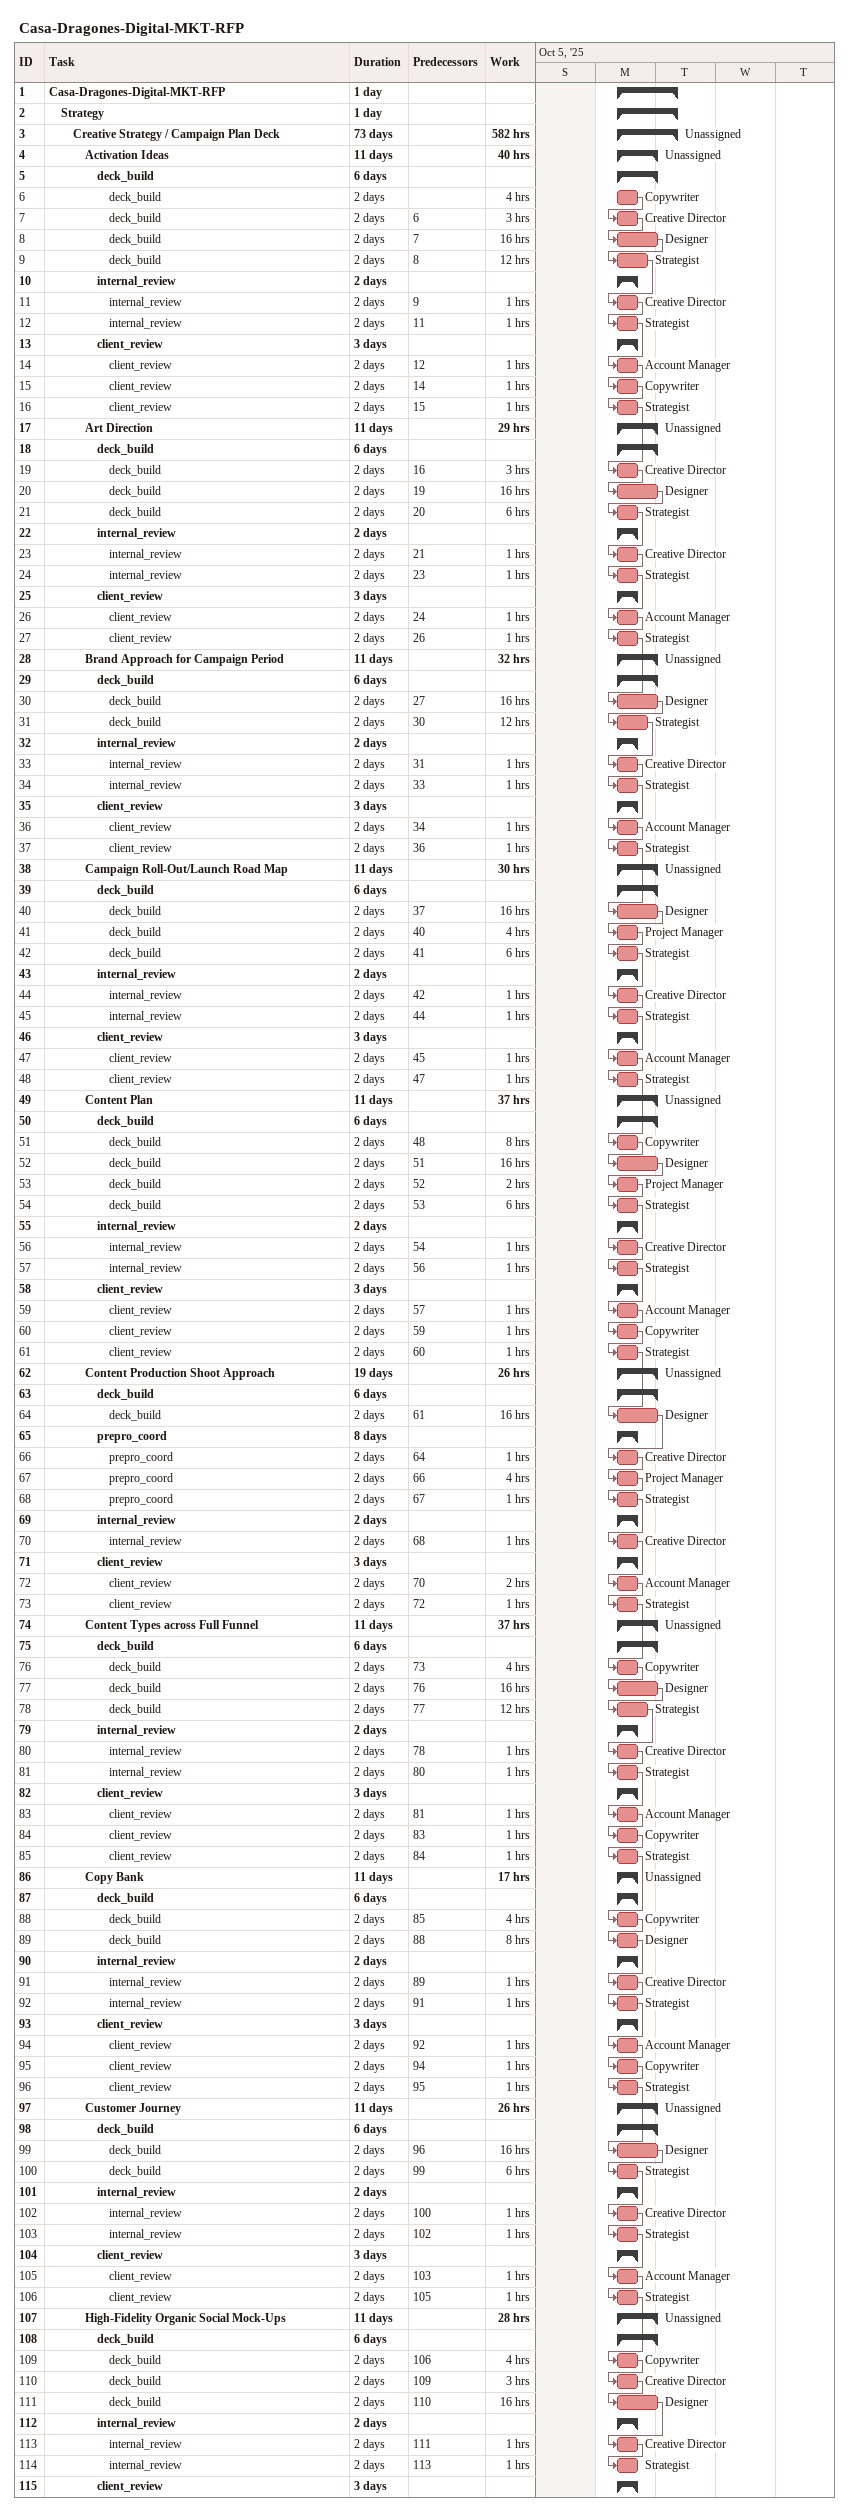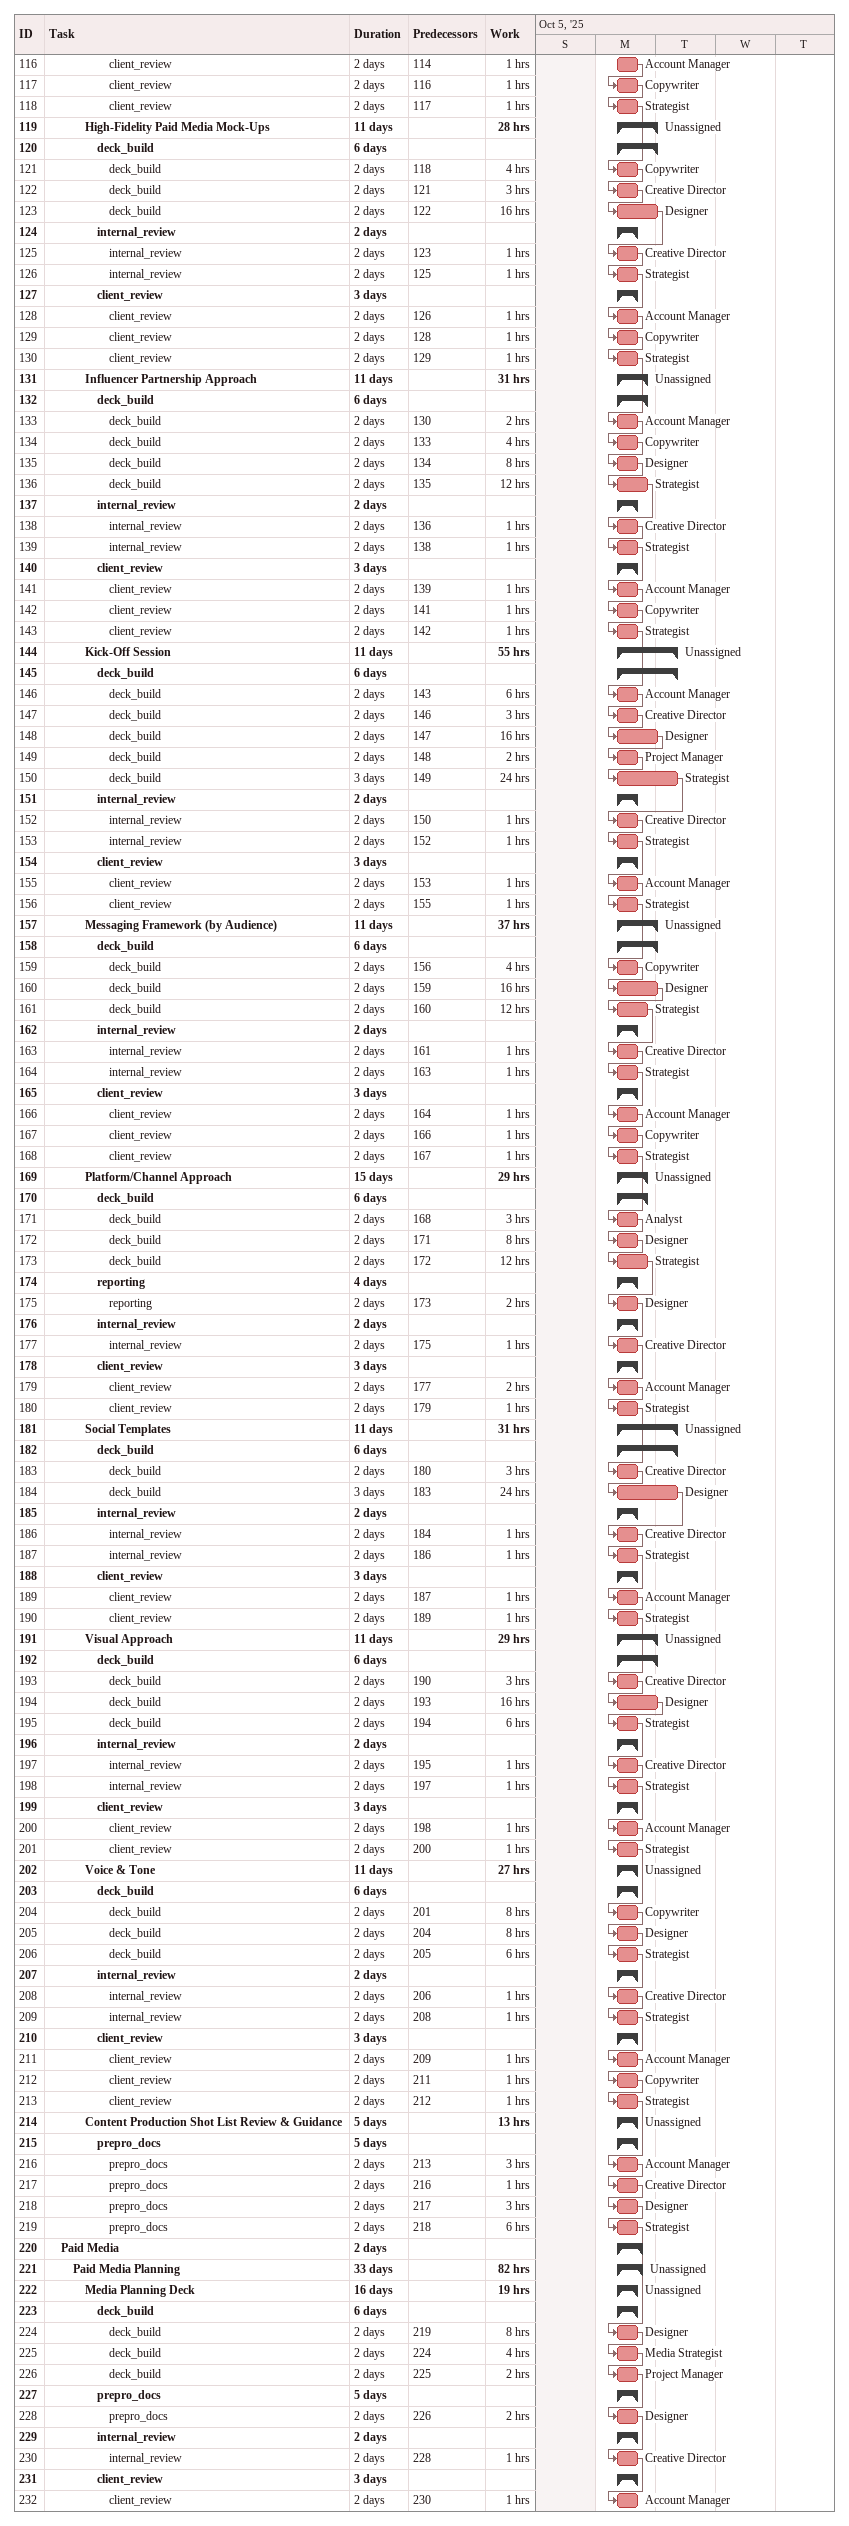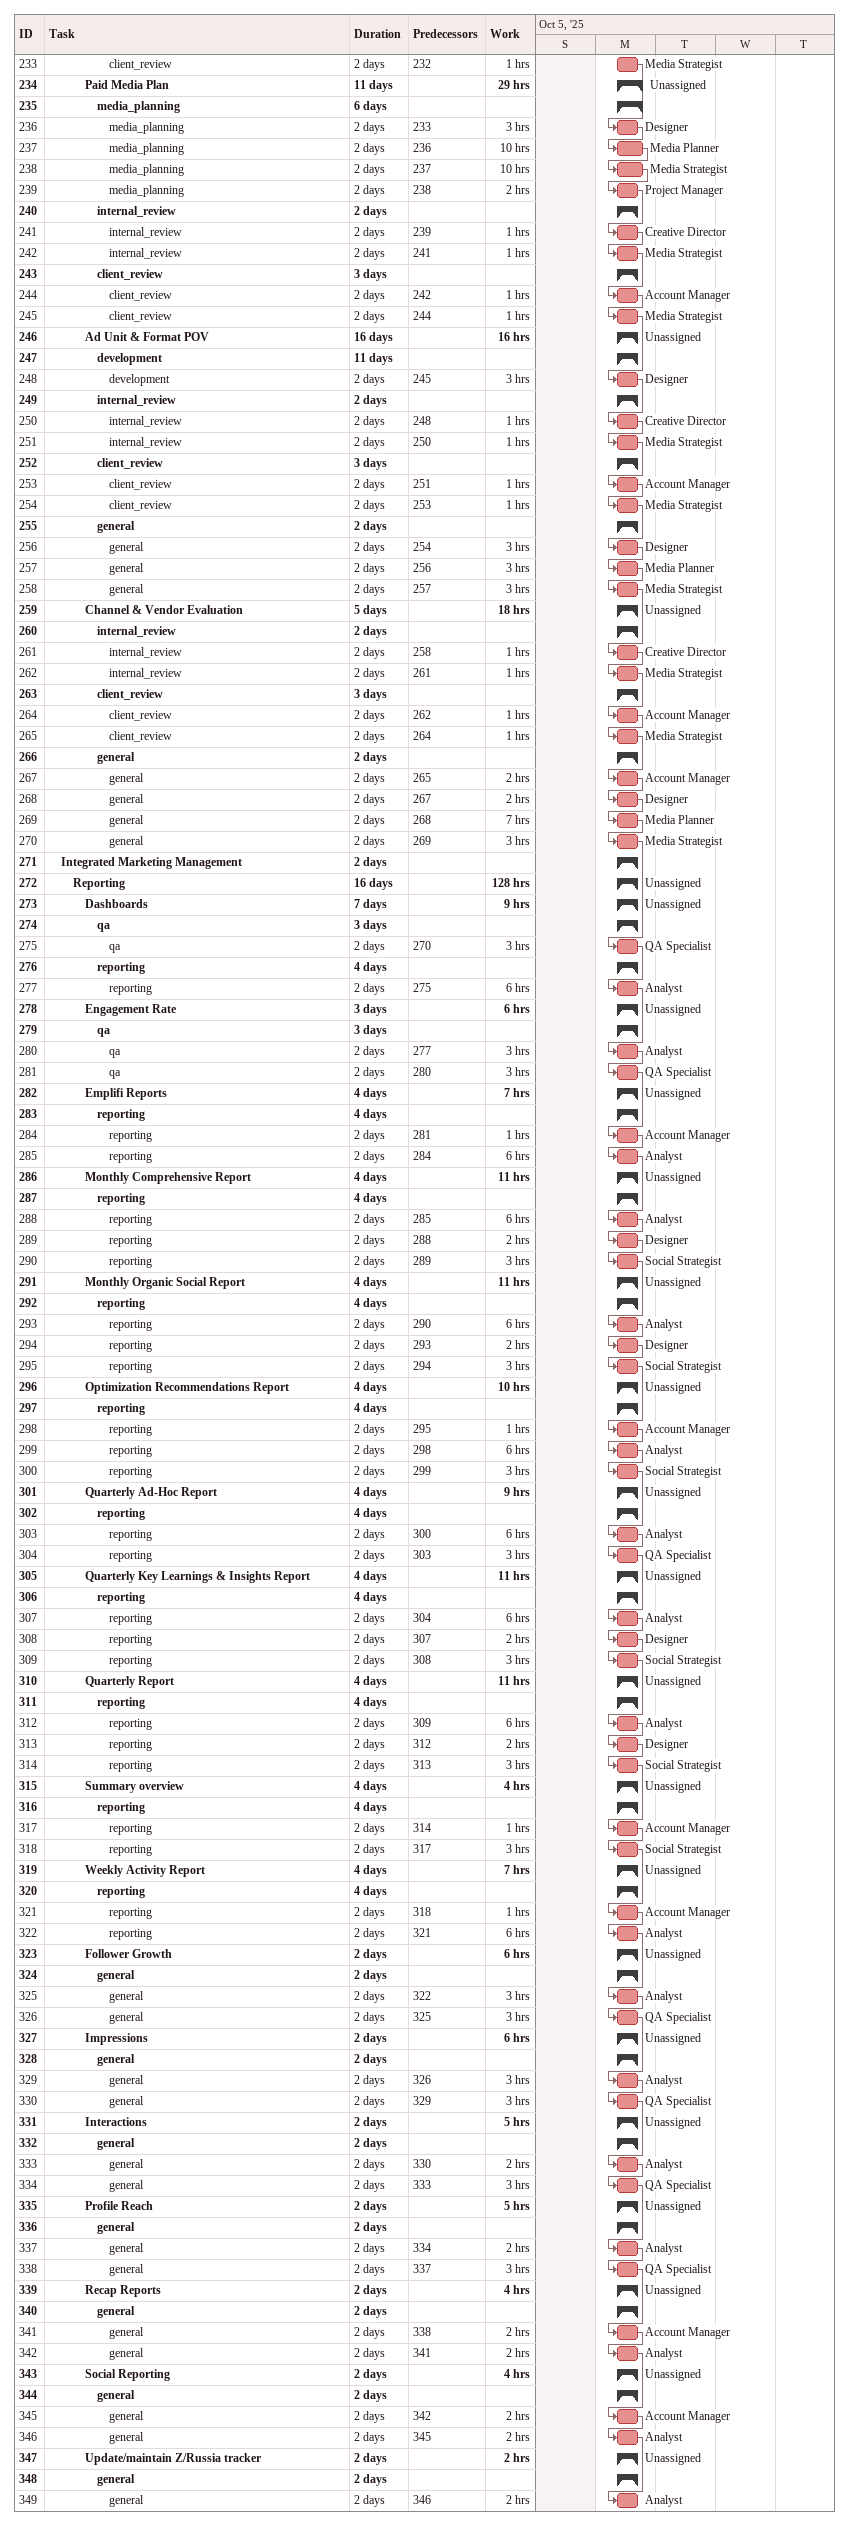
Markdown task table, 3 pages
Casa-Dragones-Digital-MKT-RFP

| ID | Level | Task | Duration | Start | Finish | Predecessors | Resources | Work (h) |
|---|---|---|---|---|---|---|---|---|
| 1 | 1 | **Casa-Dragones-Digital-MKT-RFP** | 1d | 2025-10-06 | 2025-10-07 |  |  |  |
| 2 | 2 | **Strategy** | 1d | 2025-10-06 | 2025-10-07 |  |  |  |
| 3 | 3 | **Creative Strategy / Campaign Plan Deck** | 73d | 2025-10-06 | 2025-10-07 |  | Unassigned | 582 |
| 4 | 4 | **Activation Ideas** | 11d | 2025-10-06 | 2025-10-07 |  | Unassigned | 40 |
| 5 | 5 | **deck_build** | 6d | 2025-10-06 | 2025-10-07 |  |  |  |
| 6 | 6 | deck_build | 2d | 2025-10-06 | 2025-10-06 |  | Copywriter | 4 |
| 7 | 6 | deck_build | 2d | 2025-10-06 | 2025-10-06 | 6 | Creative Director | 3 |
| 8 | 6 | deck_build | 2d | 2025-10-06 | 2025-10-07 | 7 | Designer | 16 |
| 9 | 6 | deck_build | 2d | 2025-10-06 | 2025-10-06 | 8 | Strategist | 12 |
| 10 | 5 | **internal_review** | 2d | 2025-10-06 | 2025-10-06 |  |  |  |
| 11 | 6 | internal_review | 2d | 2025-10-06 | 2025-10-06 | 9 | Creative Director | 1 |
| 12 | 6 | internal_review | 2d | 2025-10-06 | 2025-10-06 | 11 | Strategist | 1 |
| 13 | 5 | **client_review** | 3d | 2025-10-06 | 2025-10-06 |  |  |  |
| 14 | 6 | client_review | 2d | 2025-10-06 | 2025-10-06 | 12 | Account Manager | 1 |
| 15 | 6 | client_review | 2d | 2025-10-06 | 2025-10-06 | 14 | Copywriter | 1 |
| 16 | 6 | client_review | 2d | 2025-10-06 | 2025-10-06 | 15 | Strategist | 1 |
| 17 | 4 | **Art Direction** | 11d | 2025-10-06 | 2025-10-07 |  | Unassigned | 29 |
| 18 | 5 | **deck_build** | 6d | 2025-10-06 | 2025-10-07 |  |  |  |
| 19 | 6 | deck_build | 2d | 2025-10-06 | 2025-10-06 | 16 | Creative Director | 3 |
| 20 | 6 | deck_build | 2d | 2025-10-06 | 2025-10-07 | 19 | Designer | 16 |
| 21 | 6 | deck_build | 2d | 2025-10-06 | 2025-10-06 | 20 | Strategist | 6 |
| 22 | 5 | **internal_review** | 2d | 2025-10-06 | 2025-10-06 |  |  |  |
| 23 | 6 | internal_review | 2d | 2025-10-06 | 2025-10-06 | 21 | Creative Director | 1 |
| 24 | 6 | internal_review | 2d | 2025-10-06 | 2025-10-06 | 23 | Strategist | 1 |
| 25 | 5 | **client_review** | 3d | 2025-10-06 | 2025-10-06 |  |  |  |
| 26 | 6 | client_review | 2d | 2025-10-06 | 2025-10-06 | 24 | Account Manager | 1 |
| 27 | 6 | client_review | 2d | 2025-10-06 | 2025-10-06 | 26 | Strategist | 1 |
| 28 | 4 | **Brand Approach for Campaign Period** | 11d | 2025-10-06 | 2025-10-07 |  | Unassigned | 32 |
| 29 | 5 | **deck_build** | 6d | 2025-10-06 | 2025-10-07 |  |  |  |
| 30 | 6 | deck_build | 2d | 2025-10-06 | 2025-10-07 | 27 | Designer | 16 |
| 31 | 6 | deck_build | 2d | 2025-10-06 | 2025-10-06 | 30 | Strategist | 12 |
| 32 | 5 | **internal_review** | 2d | 2025-10-06 | 2025-10-06 |  |  |  |
| 33 | 6 | internal_review | 2d | 2025-10-06 | 2025-10-06 | 31 | Creative Director | 1 |
| 34 | 6 | internal_review | 2d | 2025-10-06 | 2025-10-06 | 33 | Strategist | 1 |
| 35 | 5 | **client_review** | 3d | 2025-10-06 | 2025-10-06 |  |  |  |
| 36 | 6 | client_review | 2d | 2025-10-06 | 2025-10-06 | 34 | Account Manager | 1 |
| 37 | 6 | client_review | 2d | 2025-10-06 | 2025-10-06 | 36 | Strategist | 1 |
| 38 | 4 | **Campaign Roll-Out/Launch Road Map** | 11d | 2025-10-06 | 2025-10-07 |  | Unassigned | 30 |
| 39 | 5 | **deck_build** | 6d | 2025-10-06 | 2025-10-07 |  |  |  |
| 40 | 6 | deck_build | 2d | 2025-10-06 | 2025-10-07 | 37 | Designer | 16 |
| 41 | 6 | deck_build | 2d | 2025-10-06 | 2025-10-06 | 40 | Project Manager | 4 |
| 42 | 6 | deck_build | 2d | 2025-10-06 | 2025-10-06 | 41 | Strategist | 6 |
| 43 | 5 | **internal_review** | 2d | 2025-10-06 | 2025-10-06 |  |  |  |
| 44 | 6 | internal_review | 2d | 2025-10-06 | 2025-10-06 | 42 | Creative Director | 1 |
| 45 | 6 | internal_review | 2d | 2025-10-06 | 2025-10-06 | 44 | Strategist | 1 |
| 46 | 5 | **client_review** | 3d | 2025-10-06 | 2025-10-06 |  |  |  |
| 47 | 6 | client_review | 2d | 2025-10-06 | 2025-10-06 | 45 | Account Manager | 1 |
| 48 | 6 | client_review | 2d | 2025-10-06 | 2025-10-06 | 47 | Strategist | 1 |
| 49 | 4 | **Content Plan** | 11d | 2025-10-06 | 2025-10-07 |  | Unassigned | 37 |
| 50 | 5 | **deck_build** | 6d | 2025-10-06 | 2025-10-07 |  |  |  |
| 51 | 6 | deck_build | 2d | 2025-10-06 | 2025-10-06 | 48 | Copywriter | 8 |
| 52 | 6 | deck_build | 2d | 2025-10-06 | 2025-10-07 | 51 | Designer | 16 |
| 53 | 6 | deck_build | 2d | 2025-10-06 | 2025-10-06 | 52 | Project Manager | 2 |
| 54 | 6 | deck_build | 2d | 2025-10-06 | 2025-10-06 | 53 | Strategist | 6 |
| 55 | 5 | **internal_review** | 2d | 2025-10-06 | 2025-10-06 |  |  |  |
| 56 | 6 | internal_review | 2d | 2025-10-06 | 2025-10-06 | 54 | Creative Director | 1 |
| 57 | 6 | internal_review | 2d | 2025-10-06 | 2025-10-06 | 56 | Strategist | 1 |
| 58 | 5 | **client_review** | 3d | 2025-10-06 | 2025-10-06 |  |  |  |
| 59 | 6 | client_review | 2d | 2025-10-06 | 2025-10-06 | 57 | Account Manager | 1 |
| 60 | 6 | client_review | 2d | 2025-10-06 | 2025-10-06 | 59 | Copywriter | 1 |
| 61 | 6 | client_review | 2d | 2025-10-06 | 2025-10-06 | 60 | Strategist | 1 |
| 62 | 4 | **Content Production Shoot Approach** | 19d | 2025-10-06 | 2025-10-07 |  | Unassigned | 26 |
| 63 | 5 | **deck_build** | 6d | 2025-10-06 | 2025-10-07 |  |  |  |
| 64 | 6 | deck_build | 2d | 2025-10-06 | 2025-10-07 | 61 | Designer | 16 |
| 65 | 5 | **prepro_coord** | 8d | 2025-10-06 | 2025-10-06 |  |  |  |
| 66 | 6 | prepro_coord | 2d | 2025-10-06 | 2025-10-06 | 64 | Creative Director | 1 |
| 67 | 6 | prepro_coord | 2d | 2025-10-06 | 2025-10-06 | 66 | Project Manager | 4 |
| 68 | 6 | prepro_coord | 2d | 2025-10-06 | 2025-10-06 | 67 | Strategist | 1 |
| 69 | 5 | **internal_review** | 2d | 2025-10-06 | 2025-10-06 |  |  |  |
| 70 | 6 | internal_review | 2d | 2025-10-06 | 2025-10-06 | 68 | Creative Director | 1 |
| 71 | 5 | **client_review** | 3d | 2025-10-06 | 2025-10-06 |  |  |  |
| 72 | 6 | client_review | 2d | 2025-10-06 | 2025-10-06 | 70 | Account Manager | 2 |
| 73 | 6 | client_review | 2d | 2025-10-06 | 2025-10-06 | 72 | Strategist | 1 |
| 74 | 4 | **Content Types across Full Funnel** | 11d | 2025-10-06 | 2025-10-07 |  | Unassigned | 37 |
| 75 | 5 | **deck_build** | 6d | 2025-10-06 | 2025-10-07 |  |  |  |
| 76 | 6 | deck_build | 2d | 2025-10-06 | 2025-10-06 | 73 | Copywriter | 4 |
| 77 | 6 | deck_build | 2d | 2025-10-06 | 2025-10-07 | 76 | Designer | 16 |
| 78 | 6 | deck_build | 2d | 2025-10-06 | 2025-10-06 | 77 | Strategist | 12 |
| 79 | 5 | **internal_review** | 2d | 2025-10-06 | 2025-10-06 |  |  |  |
| 80 | 6 | internal_review | 2d | 2025-10-06 | 2025-10-06 | 78 | Creative Director | 1 |
| 81 | 6 | internal_review | 2d | 2025-10-06 | 2025-10-06 | 80 | Strategist | 1 |
| 82 | 5 | **client_review** | 3d | 2025-10-06 | 2025-10-06 |  |  |  |
| 83 | 6 | client_review | 2d | 2025-10-06 | 2025-10-06 | 81 | Account Manager | 1 |
| 84 | 6 | client_review | 2d | 2025-10-06 | 2025-10-06 | 83 | Copywriter | 1 |
| 85 | 6 | client_review | 2d | 2025-10-06 | 2025-10-06 | 84 | Strategist | 1 |
| 86 | 4 | **Copy Bank** | 11d | 2025-10-06 | 2025-10-06 |  | Unassigned | 17 |
| 87 | 5 | **deck_build** | 6d | 2025-10-06 | 2025-10-06 |  |  |  |
| 88 | 6 | deck_build | 2d | 2025-10-06 | 2025-10-06 | 85 | Copywriter | 4 |
| 89 | 6 | deck_build | 2d | 2025-10-06 | 2025-10-06 | 88 | Designer | 8 |
| 90 | 5 | **internal_review** | 2d | 2025-10-06 | 2025-10-06 |  |  |  |
| 91 | 6 | internal_review | 2d | 2025-10-06 | 2025-10-06 | 89 | Creative Director | 1 |
| 92 | 6 | internal_review | 2d | 2025-10-06 | 2025-10-06 | 91 | Strategist | 1 |
| 93 | 5 | **client_review** | 3d | 2025-10-06 | 2025-10-06 |  |  |  |
| 94 | 6 | client_review | 2d | 2025-10-06 | 2025-10-06 | 92 | Account Manager | 1 |
| 95 | 6 | client_review | 2d | 2025-10-06 | 2025-10-06 | 94 | Copywriter | 1 |
| 96 | 6 | client_review | 2d | 2025-10-06 | 2025-10-06 | 95 | Strategist | 1 |
| 97 | 4 | **Customer Journey** | 11d | 2025-10-06 | 2025-10-07 |  | Unassigned | 26 |
| 98 | 5 | **deck_build** | 6d | 2025-10-06 | 2025-10-07 |  |  |  |
| 99 | 6 | deck_build | 2d | 2025-10-06 | 2025-10-07 | 96 | Designer | 16 |
| 100 | 6 | deck_build | 2d | 2025-10-06 | 2025-10-06 | 99 | Strategist | 6 |
| 101 | 5 | **internal_review** | 2d | 2025-10-06 | 2025-10-06 |  |  |  |
| 102 | 6 | internal_review | 2d | 2025-10-06 | 2025-10-06 | 100 | Creative Director | 1 |
| 103 | 6 | internal_review | 2d | 2025-10-06 | 2025-10-06 | 102 | Strategist | 1 |
| 104 | 5 | **client_review** | 3d | 2025-10-06 | 2025-10-06 |  |  |  |
| 105 | 6 | client_review | 2d | 2025-10-06 | 2025-10-06 | 103 | Account Manager | 1 |
| 106 | 6 | client_review | 2d | 2025-10-06 | 2025-10-06 | 105 | Strategist | 1 |
| 107 | 4 | **High-Fidelity Organic Social Mock-Ups** | 11d | 2025-10-06 | 2025-10-07 |  | Unassigned | 28 |
| 108 | 5 | **deck_build** | 6d | 2025-10-06 | 2025-10-07 |  |  |  |
| 109 | 6 | deck_build | 2d | 2025-10-06 | 2025-10-06 | 106 | Copywriter | 4 |
| 110 | 6 | deck_build | 2d | 2025-10-06 | 2025-10-06 | 109 | Creative Director | 3 |
| 111 | 6 | deck_build | 2d | 2025-10-06 | 2025-10-07 | 110 | Designer | 16 |
| 112 | 5 | **internal_review** | 2d | 2025-10-06 | 2025-10-06 |  |  |  |
| 113 | 6 | internal_review | 2d | 2025-10-06 | 2025-10-06 | 111 | Creative Director | 1 |
| 114 | 6 | internal_review | 2d | 2025-10-06 | 2025-10-06 | 113 | Strategist | 1 |
| 115 | 5 | **client_review** | 3d | 2025-10-06 | 2025-10-06 |  |  |  |
| 116 | 6 | client_review | 2d | 2025-10-06 | 2025-10-06 | 114 | Account Manager | 1 |
| 117 | 6 | client_review | 2d | 2025-10-06 | 2025-10-06 | 116 | Copywriter | 1 |
| 118 | 6 | client_review | 2d | 2025-10-06 | 2025-10-06 | 117 | Strategist | 1 |
| 119 | 4 | **High-Fidelity Paid Media Mock-Ups** | 11d | 2025-10-06 | 2025-10-07 |  | Unassigned | 28 |
| 120 | 5 | **deck_build** | 6d | 2025-10-06 | 2025-10-07 |  |  |  |
| 121 | 6 | deck_build | 2d | 2025-10-06 | 2025-10-06 | 118 | Copywriter | 4 |
| 122 | 6 | deck_build | 2d | 2025-10-06 | 2025-10-06 | 121 | Creative Director | 3 |
| 123 | 6 | deck_build | 2d | 2025-10-06 | 2025-10-07 | 122 | Designer | 16 |
| 124 | 5 | **internal_review** | 2d | 2025-10-06 | 2025-10-06 |  |  |  |
| 125 | 6 | internal_review | 2d | 2025-10-06 | 2025-10-06 | 123 | Creative Director | 1 |
| 126 | 6 | internal_review | 2d | 2025-10-06 | 2025-10-06 | 125 | Strategist | 1 |
| 127 | 5 | **client_review** | 3d | 2025-10-06 | 2025-10-06 |  |  |  |
| 128 | 6 | client_review | 2d | 2025-10-06 | 2025-10-06 | 126 | Account Manager | 1 |
| 129 | 6 | client_review | 2d | 2025-10-06 | 2025-10-06 | 128 | Copywriter | 1 |
| 130 | 6 | client_review | 2d | 2025-10-06 | 2025-10-06 | 129 | Strategist | 1 |
| 131 | 4 | **Influencer Partnership Approach** | 11d | 2025-10-06 | 2025-10-06 |  | Unassigned | 31 |
| 132 | 5 | **deck_build** | 6d | 2025-10-06 | 2025-10-06 |  |  |  |
| 133 | 6 | deck_build | 2d | 2025-10-06 | 2025-10-06 | 130 | Account Manager | 2 |
| 134 | 6 | deck_build | 2d | 2025-10-06 | 2025-10-06 | 133 | Copywriter | 4 |
| 135 | 6 | deck_build | 2d | 2025-10-06 | 2025-10-06 | 134 | Designer | 8 |
| 136 | 6 | deck_build | 2d | 2025-10-06 | 2025-10-06 | 135 | Strategist | 12 |
| 137 | 5 | **internal_review** | 2d | 2025-10-06 | 2025-10-06 |  |  |  |
| 138 | 6 | internal_review | 2d | 2025-10-06 | 2025-10-06 | 136 | Creative Director | 1 |
| 139 | 6 | internal_review | 2d | 2025-10-06 | 2025-10-06 | 138 | Strategist | 1 |
| 140 | 5 | **client_review** | 3d | 2025-10-06 | 2025-10-06 |  |  |  |
| 141 | 6 | client_review | 2d | 2025-10-06 | 2025-10-06 | 139 | Account Manager | 1 |
| 142 | 6 | client_review | 2d | 2025-10-06 | 2025-10-06 | 141 | Copywriter | 1 |
| 143 | 6 | client_review | 2d | 2025-10-06 | 2025-10-06 | 142 | Strategist | 1 |
| 144 | 4 | **Kick-Off Session** | 11d | 2025-10-06 | 2025-10-07 |  | Unassigned | 55 |
| 145 | 5 | **deck_build** | 6d | 2025-10-06 | 2025-10-07 |  |  |  |
| 146 | 6 | deck_build | 2d | 2025-10-06 | 2025-10-06 | 143 | Account Manager | 6 |
| 147 | 6 | deck_build | 2d | 2025-10-06 | 2025-10-06 | 146 | Creative Director | 3 |
| 148 | 6 | deck_build | 2d | 2025-10-06 | 2025-10-07 | 147 | Designer | 16 |
| 149 | 6 | deck_build | 2d | 2025-10-06 | 2025-10-06 | 148 | Project Manager | 2 |
| 150 | 6 | deck_build | 3d | 2025-10-06 | 2025-10-07 | 149 | Strategist | 24 |
| 151 | 5 | **internal_review** | 2d | 2025-10-06 | 2025-10-06 |  |  |  |
| 152 | 6 | internal_review | 2d | 2025-10-06 | 2025-10-06 | 150 | Creative Director | 1 |
| 153 | 6 | internal_review | 2d | 2025-10-06 | 2025-10-06 | 152 | Strategist | 1 |
| 154 | 5 | **client_review** | 3d | 2025-10-06 | 2025-10-06 |  |  |  |
| 155 | 6 | client_review | 2d | 2025-10-06 | 2025-10-06 | 153 | Account Manager | 1 |
| 156 | 6 | client_review | 2d | 2025-10-06 | 2025-10-06 | 155 | Strategist | 1 |
| 157 | 4 | **Messaging Framework (by Audience)** | 11d | 2025-10-06 | 2025-10-07 |  | Unassigned | 37 |
| 158 | 5 | **deck_build** | 6d | 2025-10-06 | 2025-10-07 |  |  |  |
| 159 | 6 | deck_build | 2d | 2025-10-06 | 2025-10-06 | 156 | Copywriter | 4 |
| 160 | 6 | deck_build | 2d | 2025-10-06 | 2025-10-07 | 159 | Designer | 16 |
| 161 | 6 | deck_build | 2d | 2025-10-06 | 2025-10-06 | 160 | Strategist | 12 |
| 162 | 5 | **internal_review** | 2d | 2025-10-06 | 2025-10-06 |  |  |  |
| 163 | 6 | internal_review | 2d | 2025-10-06 | 2025-10-06 | 161 | Creative Director | 1 |
| 164 | 6 | internal_review | 2d | 2025-10-06 | 2025-10-06 | 163 | Strategist | 1 |
| 165 | 5 | **client_review** | 3d | 2025-10-06 | 2025-10-06 |  |  |  |
| 166 | 6 | client_review | 2d | 2025-10-06 | 2025-10-06 | 164 | Account Manager | 1 |
| 167 | 6 | client_review | 2d | 2025-10-06 | 2025-10-06 | 166 | Copywriter | 1 |
| 168 | 6 | client_review | 2d | 2025-10-06 | 2025-10-06 | 167 | Strategist | 1 |
| 169 | 4 | **Platform/Channel Approach** | 15d | 2025-10-06 | 2025-10-06 |  | Unassigned | 29 |
| 170 | 5 | **deck_build** | 6d | 2025-10-06 | 2025-10-06 |  |  |  |
| 171 | 6 | deck_build | 2d | 2025-10-06 | 2025-10-06 | 168 | Analyst | 3 |
| 172 | 6 | deck_build | 2d | 2025-10-06 | 2025-10-06 | 171 | Designer | 8 |
| 173 | 6 | deck_build | 2d | 2025-10-06 | 2025-10-06 | 172 | Strategist | 12 |
| 174 | 5 | **reporting** | 4d | 2025-10-06 | 2025-10-06 |  |  |  |
| 175 | 6 | reporting | 2d | 2025-10-06 | 2025-10-06 | 173 | Designer | 2 |
| 176 | 5 | **internal_review** | 2d | 2025-10-06 | 2025-10-06 |  |  |  |
| 177 | 6 | internal_review | 2d | 2025-10-06 | 2025-10-06 | 175 | Creative Director | 1 |
| 178 | 5 | **client_review** | 3d | 2025-10-06 | 2025-10-06 |  |  |  |
| 179 | 6 | client_review | 2d | 2025-10-06 | 2025-10-06 | 177 | Account Manager | 2 |
| 180 | 6 | client_review | 2d | 2025-10-06 | 2025-10-06 | 179 | Strategist | 1 |
| 181 | 4 | **Social Templates** | 11d | 2025-10-06 | 2025-10-07 |  | Unassigned | 31 |
| 182 | 5 | **deck_build** | 6d | 2025-10-06 | 2025-10-07 |  |  |  |
| 183 | 6 | deck_build | 2d | 2025-10-06 | 2025-10-06 | 180 | Creative Director | 3 |
| 184 | 6 | deck_build | 3d | 2025-10-06 | 2025-10-07 | 183 | Designer | 24 |
| 185 | 5 | **internal_review** | 2d | 2025-10-06 | 2025-10-06 |  |  |  |
| 186 | 6 | internal_review | 2d | 2025-10-06 | 2025-10-06 | 184 | Creative Director | 1 |
| 187 | 6 | internal_review | 2d | 2025-10-06 | 2025-10-06 | 186 | Strategist | 1 |
| 188 | 5 | **client_review** | 3d | 2025-10-06 | 2025-10-06 |  |  |  |
| 189 | 6 | client_review | 2d | 2025-10-06 | 2025-10-06 | 187 | Account Manager | 1 |
| 190 | 6 | client_review | 2d | 2025-10-06 | 2025-10-06 | 189 | Strategist | 1 |
| 191 | 4 | **Visual Approach** | 11d | 2025-10-06 | 2025-10-07 |  | Unassigned | 29 |
| 192 | 5 | **deck_build** | 6d | 2025-10-06 | 2025-10-07 |  |  |  |
| 193 | 6 | deck_build | 2d | 2025-10-06 | 2025-10-06 | 190 | Creative Director | 3 |
| 194 | 6 | deck_build | 2d | 2025-10-06 | 2025-10-07 | 193 | Designer | 16 |
| 195 | 6 | deck_build | 2d | 2025-10-06 | 2025-10-06 | 194 | Strategist | 6 |
| 196 | 5 | **internal_review** | 2d | 2025-10-06 | 2025-10-06 |  |  |  |
| 197 | 6 | internal_review | 2d | 2025-10-06 | 2025-10-06 | 195 | Creative Director | 1 |
| 198 | 6 | internal_review | 2d | 2025-10-06 | 2025-10-06 | 197 | Strategist | 1 |
| 199 | 5 | **client_review** | 3d | 2025-10-06 | 2025-10-06 |  |  |  |
| 200 | 6 | client_review | 2d | 2025-10-06 | 2025-10-06 | 198 | Account Manager | 1 |
| 201 | 6 | client_review | 2d | 2025-10-06 | 2025-10-06 | 200 | Strategist | 1 |
| 202 | 4 | **Voice & Tone** | 11d | 2025-10-06 | 2025-10-06 |  | Unassigned | 27 |
| 203 | 5 | **deck_build** | 6d | 2025-10-06 | 2025-10-06 |  |  |  |
| 204 | 6 | deck_build | 2d | 2025-10-06 | 2025-10-06 | 201 | Copywriter | 8 |
| 205 | 6 | deck_build | 2d | 2025-10-06 | 2025-10-06 | 204 | Designer | 8 |
| 206 | 6 | deck_build | 2d | 2025-10-06 | 2025-10-06 | 205 | Strategist | 6 |
| 207 | 5 | **internal_review** | 2d | 2025-10-06 | 2025-10-06 |  |  |  |
| 208 | 6 | internal_review | 2d | 2025-10-06 | 2025-10-06 | 206 | Creative Director | 1 |
| 209 | 6 | internal_review | 2d | 2025-10-06 | 2025-10-06 | 208 | Strategist | 1 |
| 210 | 5 | **client_review** | 3d | 2025-10-06 | 2025-10-06 |  |  |  |
| 211 | 6 | client_review | 2d | 2025-10-06 | 2025-10-06 | 209 | Account Manager | 1 |
| 212 | 6 | client_review | 2d | 2025-10-06 | 2025-10-06 | 211 | Copywriter | 1 |
| 213 | 6 | client_review | 2d | 2025-10-06 | 2025-10-06 | 212 | Strategist | 1 |
| 214 | 4 | **Content Production Shot List Review & Guidance** | 5d | 2025-10-06 | 2025-10-06 |  | Unassigned | 13 |
| 215 | 5 | **prepro_docs** | 5d | 2025-10-06 | 2025-10-06 |  |  |  |
| 216 | 6 | prepro_docs | 2d | 2025-10-06 | 2025-10-06 | 213 | Account Manager | 3 |
| 217 | 6 | prepro_docs | 2d | 2025-10-06 | 2025-10-06 | 216 | Creative Director | 1 |
| 218 | 6 | prepro_docs | 2d | 2025-10-06 | 2025-10-06 | 217 | Designer | 3 |
| 219 | 6 | prepro_docs | 2d | 2025-10-06 | 2025-10-06 | 218 | Strategist | 6 |
| 220 | 2 | **Paid Media** | 2d | 2025-10-06 | 2025-10-06 |  |  |  |
| 221 | 3 | **Paid Media Planning** | 33d | 2025-10-06 | 2025-10-06 |  | Unassigned | 82 |
| 222 | 4 | **Media Planning Deck** | 16d | 2025-10-06 | 2025-10-06 |  | Unassigned | 19 |
| 223 | 5 | **deck_build** | 6d | 2025-10-06 | 2025-10-06 |  |  |  |
| 224 | 6 | deck_build | 2d | 2025-10-06 | 2025-10-06 | 219 | Designer | 8 |
| 225 | 6 | deck_build | 2d | 2025-10-06 | 2025-10-06 | 224 | Media Strategist | 4 |
| 226 | 6 | deck_build | 2d | 2025-10-06 | 2025-10-06 | 225 | Project Manager | 2 |
| 227 | 5 | **prepro_docs** | 5d | 2025-10-06 | 2025-10-06 |  |  |  |
| 228 | 6 | prepro_docs | 2d | 2025-10-06 | 2025-10-06 | 226 | Designer | 2 |
| 229 | 5 | **internal_review** | 2d | 2025-10-06 | 2025-10-06 |  |  |  |
| 230 | 6 | internal_review | 2d | 2025-10-06 | 2025-10-06 | 228 | Creative Director | 1 |
| 231 | 5 | **client_review** | 3d | 2025-10-06 | 2025-10-06 |  |  |  |
| 232 | 6 | client_review | 2d | 2025-10-06 | 2025-10-06 | 230 | Account Manager | 1 |
| 233 | 6 | client_review | 2d | 2025-10-06 | 2025-10-06 | 232 | Media Strategist | 1 |
| 234 | 4 | **Paid Media Plan** | 11d | 2025-10-06 | 2025-10-06 |  | Unassigned | 29 |
| 235 | 5 | **media_planning** | 6d | 2025-10-06 | 2025-10-06 |  |  |  |
| 236 | 6 | media_planning | 2d | 2025-10-06 | 2025-10-06 | 233 | Designer | 3 |
| 237 | 6 | media_planning | 2d | 2025-10-06 | 2025-10-06 | 236 | Media Planner | 10 |
| 238 | 6 | media_planning | 2d | 2025-10-06 | 2025-10-06 | 237 | Media Strategist | 10 |
| 239 | 6 | media_planning | 2d | 2025-10-06 | 2025-10-06 | 238 | Project Manager | 2 |
| 240 | 5 | **internal_review** | 2d | 2025-10-06 | 2025-10-06 |  |  |  |
| 241 | 6 | internal_review | 2d | 2025-10-06 | 2025-10-06 | 239 | Creative Director | 1 |
| 242 | 6 | internal_review | 2d | 2025-10-06 | 2025-10-06 | 241 | Media Strategist | 1 |
| 243 | 5 | **client_review** | 3d | 2025-10-06 | 2025-10-06 |  |  |  |
| 244 | 6 | client_review | 2d | 2025-10-06 | 2025-10-06 | 242 | Account Manager | 1 |
| 245 | 6 | client_review | 2d | 2025-10-06 | 2025-10-06 | 244 | Media Strategist | 1 |
| 246 | 4 | **Ad Unit & Format POV** | 16d | 2025-10-06 | 2025-10-06 |  | Unassigned | 16 |
| 247 | 5 | **development** | 11d | 2025-10-06 | 2025-10-06 |  |  |  |
| 248 | 6 | development | 2d | 2025-10-06 | 2025-10-06 | 245 | Designer | 3 |
| 249 | 5 | **internal_review** | 2d | 2025-10-06 | 2025-10-06 |  |  |  |
| 250 | 6 | internal_review | 2d | 2025-10-06 | 2025-10-06 | 248 | Creative Director | 1 |
| 251 | 6 | internal_review | 2d | 2025-10-06 | 2025-10-06 | 250 | Media Strategist | 1 |
| 252 | 5 | **client_review** | 3d | 2025-10-06 | 2025-10-06 |  |  |  |
| 253 | 6 | client_review | 2d | 2025-10-06 | 2025-10-06 | 251 | Account Manager | 1 |
| 254 | 6 | client_review | 2d | 2025-10-06 | 2025-10-06 | 253 | Media Strategist | 1 |
| 255 | 5 | **general** | 2d | 2025-10-06 | 2025-10-06 |  |  |  |
| 256 | 6 | general | 2d | 2025-10-06 | 2025-10-06 | 254 | Designer | 3 |
| 257 | 6 | general | 2d | 2025-10-06 | 2025-10-06 | 256 | Media Planner | 3 |
| 258 | 6 | general | 2d | 2025-10-06 | 2025-10-06 | 257 | Media Strategist | 3 |
| 259 | 4 | **Channel & Vendor Evaluation** | 5d | 2025-10-06 | 2025-10-06 |  | Unassigned | 18 |
| 260 | 5 | **internal_review** | 2d | 2025-10-06 | 2025-10-06 |  |  |  |
| 261 | 6 | internal_review | 2d | 2025-10-06 | 2025-10-06 | 258 | Creative Director | 1 |
| 262 | 6 | internal_review | 2d | 2025-10-06 | 2025-10-06 | 261 | Media Strategist | 1 |
| 263 | 5 | **client_review** | 3d | 2025-10-06 | 2025-10-06 |  |  |  |
| 264 | 6 | client_review | 2d | 2025-10-06 | 2025-10-06 | 262 | Account Manager | 1 |
| 265 | 6 | client_review | 2d | 2025-10-06 | 2025-10-06 | 264 | Media Strategist | 1 |
| 266 | 5 | **general** | 2d | 2025-10-06 | 2025-10-06 |  |  |  |
| 267 | 6 | general | 2d | 2025-10-06 | 2025-10-06 | 265 | Account Manager | 2 |
| 268 | 6 | general | 2d | 2025-10-06 | 2025-10-06 | 267 | Designer | 2 |
| 269 | 6 | general | 2d | 2025-10-06 | 2025-10-06 | 268 | Media Planner | 7 |
| 270 | 6 | general | 2d | 2025-10-06 | 2025-10-06 | 269 | Media Strategist | 3 |
| 271 | 2 | **Integrated Marketing Management** | 2d | 2025-10-06 | 2025-10-06 |  |  |  |
| 272 | 3 | **Reporting** | 16d | 2025-10-06 | 2025-10-06 |  | Unassigned | 128 |
| 273 | 4 | **Dashboards** | 7d | 2025-10-06 | 2025-10-06 |  | Unassigned | 9 |
| 274 | 5 | **qa** | 3d | 2025-10-06 | 2025-10-06 |  |  |  |
| 275 | 6 | qa | 2d | 2025-10-06 | 2025-10-06 | 270 | QA Specialist | 3 |
| 276 | 5 | **reporting** | 4d | 2025-10-06 | 2025-10-06 |  |  |  |
| 277 | 6 | reporting | 2d | 2025-10-06 | 2025-10-06 | 275 | Analyst | 6 |
| 278 | 4 | **Engagement Rate** | 3d | 2025-10-06 | 2025-10-06 |  | Unassigned | 6 |
| 279 | 5 | **qa** | 3d | 2025-10-06 | 2025-10-06 |  |  |  |
| 280 | 6 | qa | 2d | 2025-10-06 | 2025-10-06 | 277 | Analyst | 3 |
| 281 | 6 | qa | 2d | 2025-10-06 | 2025-10-06 | 280 | QA Specialist | 3 |
| 282 | 4 | **Emplifi Reports** | 4d | 2025-10-06 | 2025-10-06 |  | Unassigned | 7 |
| 283 | 5 | **reporting** | 4d | 2025-10-06 | 2025-10-06 |  |  |  |
| 284 | 6 | reporting | 2d | 2025-10-06 | 2025-10-06 | 281 | Account Manager | 1 |
| 285 | 6 | reporting | 2d | 2025-10-06 | 2025-10-06 | 284 | Analyst | 6 |
| 286 | 4 | **Monthly Comprehensive Report** | 4d | 2025-10-06 | 2025-10-06 |  | Unassigned | 11 |
| 287 | 5 | **reporting** | 4d | 2025-10-06 | 2025-10-06 |  |  |  |
| 288 | 6 | reporting | 2d | 2025-10-06 | 2025-10-06 | 285 | Analyst | 6 |
| 289 | 6 | reporting | 2d | 2025-10-06 | 2025-10-06 | 288 | Designer | 2 |
| 290 | 6 | reporting | 2d | 2025-10-06 | 2025-10-06 | 289 | Social Strategist | 3 |
| 291 | 4 | **Monthly Organic Social Report** | 4d | 2025-10-06 | 2025-10-06 |  | Unassigned | 11 |
| 292 | 5 | **reporting** | 4d | 2025-10-06 | 2025-10-06 |  |  |  |
| 293 | 6 | reporting | 2d | 2025-10-06 | 2025-10-06 | 290 | Analyst | 6 |
| 294 | 6 | reporting | 2d | 2025-10-06 | 2025-10-06 | 293 | Designer | 2 |
| 295 | 6 | reporting | 2d | 2025-10-06 | 2025-10-06 | 294 | Social Strategist | 3 |
| 296 | 4 | **Optimization Recommendations Report** | 4d | 2025-10-06 | 2025-10-06 |  | Unassigned | 10 |
| 297 | 5 | **reporting** | 4d | 2025-10-06 | 2025-10-06 |  |  |  |
| 298 | 6 | reporting | 2d | 2025-10-06 | 2025-10-06 | 295 | Account Manager | 1 |
| 299 | 6 | reporting | 2d | 2025-10-06 | 2025-10-06 | 298 | Analyst | 6 |
| 300 | 6 | reporting | 2d | 2025-10-06 | 2025-10-06 | 299 | Social Strategist | 3 |
| 301 | 4 | **Quarterly Ad-Hoc Report** | 4d | 2025-10-06 | 2025-10-06 |  | Unassigned | 9 |
| 302 | 5 | **reporting** | 4d | 2025-10-06 | 2025-10-06 |  |  |  |
| 303 | 6 | reporting | 2d | 2025-10-06 | 2025-10-06 | 300 | Analyst | 6 |
| 304 | 6 | reporting | 2d | 2025-10-06 | 2025-10-06 | 303 | QA Specialist | 3 |
| 305 | 4 | **Quarterly Key Learnings & Insights Report** | 4d | 2025-10-06 | 2025-10-06 |  | Unassigned | 11 |
| 306 | 5 | **reporting** | 4d | 2025-10-06 | 2025-10-06 |  |  |  |
| 307 | 6 | reporting | 2d | 2025-10-06 | 2025-10-06 | 304 | Analyst | 6 |
| 308 | 6 | reporting | 2d | 2025-10-06 | 2025-10-06 | 307 | Designer | 2 |
| 309 | 6 | reporting | 2d | 2025-10-06 | 2025-10-06 | 308 | Social Strategist | 3 |
| 310 | 4 | **Quarterly Report** | 4d | 2025-10-06 | 2025-10-06 |  | Unassigned | 11 |
| 311 | 5 | **reporting** | 4d | 2025-10-06 | 2025-10-06 |  |  |  |
| 312 | 6 | reporting | 2d | 2025-10-06 | 2025-10-06 | 309 | Analyst | 6 |
| 313 | 6 | reporting | 2d | 2025-10-06 | 2025-10-06 | 312 | Designer | 2 |
| 314 | 6 | reporting | 2d | 2025-10-06 | 2025-10-06 | 313 | Social Strategist | 3 |
| 315 | 4 | **Summary overview** | 4d | 2025-10-06 | 2025-10-06 |  | Unassigned | 4 |
| 316 | 5 | **reporting** | 4d | 2025-10-06 | 2025-10-06 |  |  |  |
| 317 | 6 | reporting | 2d | 2025-10-06 | 2025-10-06 | 314 | Account Manager | 1 |
| 318 | 6 | reporting | 2d | 2025-10-06 | 2025-10-06 | 317 | Social Strategist | 3 |
| 319 | 4 | **Weekly Activity Report** | 4d | 2025-10-06 | 2025-10-06 |  | Unassigned | 7 |
| 320 | 5 | **reporting** | 4d | 2025-10-06 | 2025-10-06 |  |  |  |
| 321 | 6 | reporting | 2d | 2025-10-06 | 2025-10-06 | 318 | Account Manager | 1 |
| 322 | 6 | reporting | 2d | 2025-10-06 | 2025-10-06 | 321 | Analyst | 6 |
| 323 | 4 | **Follower Growth** | 2d | 2025-10-06 | 2025-10-06 |  | Unassigned | 6 |
| 324 | 5 | **general** | 2d | 2025-10-06 | 2025-10-06 |  |  |  |
| 325 | 6 | general | 2d | 2025-10-06 | 2025-10-06 | 322 | Analyst | 3 |
| 326 | 6 | general | 2d | 2025-10-06 | 2025-10-06 | 325 | QA Specialist | 3 |
| 327 | 4 | **Impressions** | 2d | 2025-10-06 | 2025-10-06 |  | Unassigned | 6 |
| 328 | 5 | **general** | 2d | 2025-10-06 | 2025-10-06 |  |  |  |
| 329 | 6 | general | 2d | 2025-10-06 | 2025-10-06 | 326 | Analyst | 3 |
| 330 | 6 | general | 2d | 2025-10-06 | 2025-10-06 | 329 | QA Specialist | 3 |
| 331 | 4 | **Interactions** | 2d | 2025-10-06 | 2025-10-06 |  | Unassigned | 5 |
| 332 | 5 | **general** | 2d | 2025-10-06 | 2025-10-06 |  |  |  |
| 333 | 6 | general | 2d | 2025-10-06 | 2025-10-06 | 330 | Analyst | 2 |
| 334 | 6 | general | 2d | 2025-10-06 | 2025-10-06 | 333 | QA Specialist | 3 |
| 335 | 4 | **Profile Reach** | 2d | 2025-10-06 | 2025-10-06 |  | Unassigned | 5 |
| 336 | 5 | **general** | 2d | 2025-10-06 | 2025-10-06 |  |  |  |
| 337 | 6 | general | 2d | 2025-10-06 | 2025-10-06 | 334 | Analyst | 2 |
| 338 | 6 | general | 2d | 2025-10-06 | 2025-10-06 | 337 | QA Specialist | 3 |
| 339 | 4 | **Recap Reports** | 2d | 2025-10-06 | 2025-10-06 |  | Unassigned | 4 |
| 340 | 5 | **general** | 2d | 2025-10-06 | 2025-10-06 |  |  |  |
| 341 | 6 | general | 2d | 2025-10-06 | 2025-10-06 | 338 | Account Manager | 2 |
| 342 | 6 | general | 2d | 2025-10-06 | 2025-10-06 | 341 | Analyst | 2 |
| 343 | 4 | **Social Reporting** | 2d | 2025-10-06 | 2025-10-06 |  | Unassigned | 4 |
| 344 | 5 | **general** | 2d | 2025-10-06 | 2025-10-06 |  |  |  |
| 345 | 6 | general | 2d | 2025-10-06 | 2025-10-06 | 342 | Account Manager | 2 |
| 346 | 6 | general | 2d | 2025-10-06 | 2025-10-06 | 345 | Analyst | 2 |
| 347 | 4 | **Update/maintain Z/Russia tracker** | 2d | 2025-10-06 | 2025-10-06 |  | Unassigned | 2 |
| 348 | 5 | **general** | 2d | 2025-10-06 | 2025-10-06 |  |  |  |
| 349 | 6 | general | 2d | 2025-10-06 | 2025-10-06 | 346 | Analyst | 2 |
